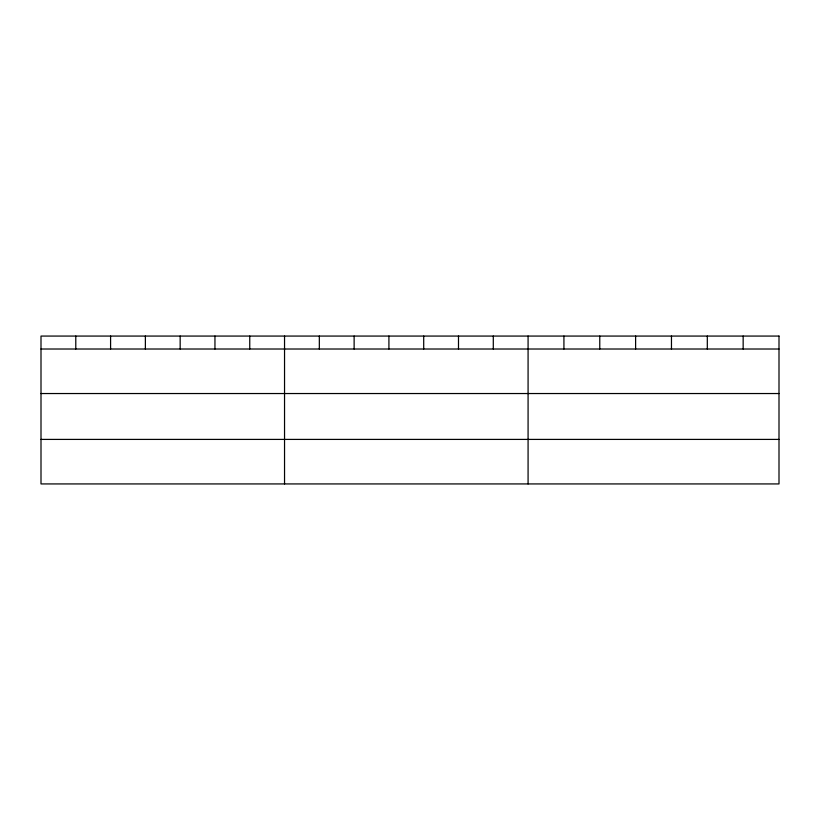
<?xml version="1.0" encoding="UTF-8"?>
<svg xmlns="http://www.w3.org/2000/svg" width="820" height="820" viewBox="0 0 820 820"><rect width="100%" height="100%" fill="white"/><g stroke="black" fill="none" stroke-linecap="round" stroke-linejoin="round"><path stroke-width="1.23" d="M41 349.012L779 349.012M41 393.538L779 393.538M41 439.407L779 439.407M743.156 336.067L743.156 349.012M707.311 336.067L707.311 349.012M671.467 336.067L671.467 349.012M635.613 336.067L635.613 349.012M599.768 336.067L599.768 349.012M563.924 336.067L563.924 349.012M528.08 336.067L528.08 483.933M493.291 336.067L493.291 349.012M458.493 336.067L458.493 349.012M423.704 336.067L423.704 349.012M388.916 336.067L388.916 349.012M354.127 336.067L354.127 349.012M319.329 336.067L319.329 349.012M284.54 336.067L284.54 483.933M249.751 336.067L249.751 349.012M214.953 336.067L214.953 349.012M180.164 336.067L180.164 349.012M145.376 336.067L145.376 349.012M110.587 336.067L110.587 349.012M75.788 336.067L75.788 349.012M779 336.067L41 336.067L41 483.933L779 483.933L779 336.067"/></g></svg>
